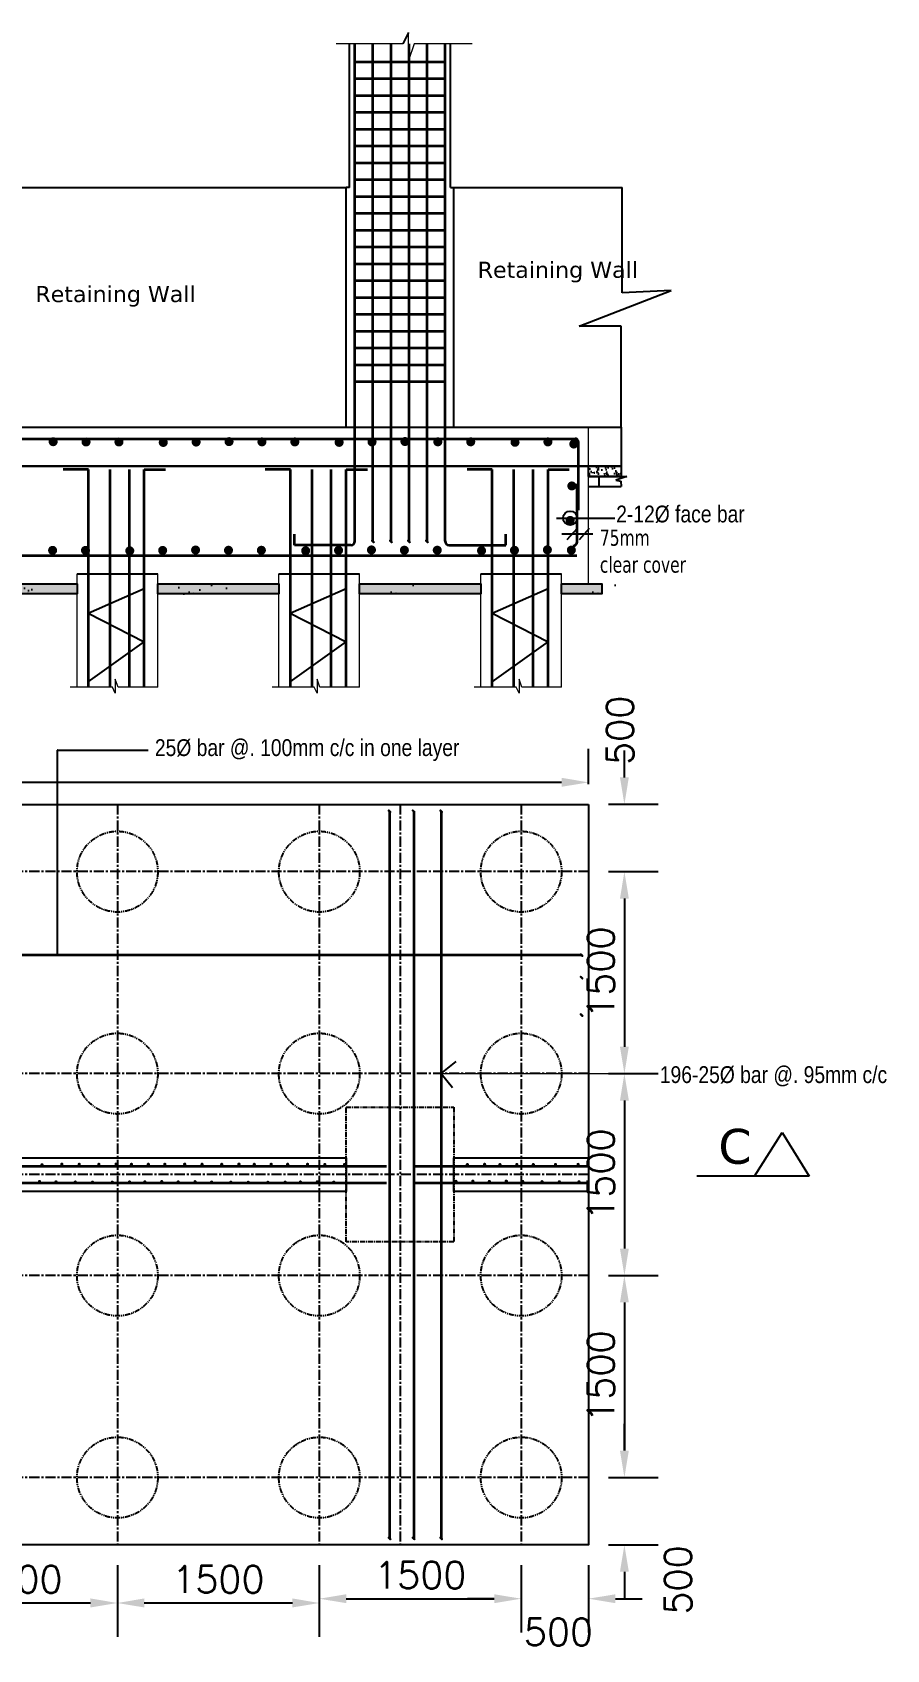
# Model space of a CAD drawing. Header units: millimetres. Extents: x 6239764 to 13047540, y 367704 to 979893.
# Drawn here: x 6521691 to 6528039, y 394779 to 406790 of the extents above; entities that cross this region are included whole.
import ezdxf
from ezdxf import colors
from ezdxf.entities.mleader import LeaderData, LeaderLine
from ezdxf.math import Vec2, Vec3

# ---------------------------------------------------------------- set-up
doc = ezdxf.new("R2010")
doc.units = ezdxf.units.MM
doc.header["$LTSCALE"] = 300
for name, pattern in [('CENTERX2', [4, 2.5, -0.5, 0.5, -0.5]), ('DASHED2', [0.375, 0.25, -0.125]), ('G', [2, 1.25, -0.25, 0.25, -0.25]), ('K', [2.5, 1.25, -0.25, 0.25, -0.25, 0.25, -0.25])]:
    doc.linetypes.add(name, pattern=pattern)
for name, color, linetype in [('05', 1, 'G'), ('07', 6, 'K'), ('BOU', 12, 'Continuous'), ('DIM', 4, 'Continuous')]:
    doc.layers.add(name, color=color, linetype=linetype)
for name, color, linetype, lineweight in [('covering', 7, 'Continuous', 15), ('LINE-3', 7, 'Continuous', 15), ('ROD', 10, 'Continuous', 35)]:
    doc.layers.add(name, color=color, linetype=linetype, lineweight=lineweight)
doc.styles.add('1-100', font='romans.shx', dxfattribs={"height": 200})
doc.styles.add('NARROW', font='ARIALN.TTF')
doc.styles.get("Standard").update_dxf_attribs({"font": 'txt8.shx', "width": 0.7, "bigfont": 'hztxt_ii.shx'})
doc.styles.add('ver', font='verdana.ttf')
doc.linetypes.add('ZIGZAG', pattern='A,0.0001,-0.2,[131,ltypeshp.shx,S=0.2,R=0,X=-0.2,Y=0],-0.4,[131,ltypeshp.shx,S=0.2,R=180,X=0.2,Y=0],-0.2', length=0.8001)
doc.dimstyles.new('1-100', dxfattribs={"dimtxt": 210, "dimasz": 200, "dimexe": 250, "dimexo": 150, "dimgap": 75, "dimtad": 1, "dimdec": 0, "dimzin": 3, "dimdsep": 46, "dimtxsty": '1-100', "dimcen": 0.09, "dimclrd": 161, "dimclre": 161, "dimclrt": 161, "dimadec": 0, "dimazin": 0, "dimtfac": 1, "dimtdec": 0, "dimtofl": 0, "dimtmove": 2, "dimatfit": 3, "dimfxl": 1, "dimtolj": 1, "dimtzin": 0, "dimarcsym": 0})

# ---------------------------------------------------------------- blocks, each defined once
blk = doc.blocks.new('*D788')
at = {"layer": '07', "color": 161, "linetype": 'Continuous', "lineweight": -2, "ltscale": 0.1, "transparency": 16777216}
for p, q in [((6520823, 395407), (6520823, 394875)), ((6522323, 395407), (6522323, 394875)), ((6522123, 395125), (6521023, 395125))]:
    blk.add_line(p, q, dxfattribs=at)
at = {"layer": '07', "color": 161, "linetype": 'Continuous', "ltscale": 0.1, "transparency": 16777216}
for points in [[(6521023, 395159), (6521023, 395092), (6520823, 395125)], [(6522123, 395159), (6522123, 395092), (6522323, 395125)]]:
    blk.add_solid(points, dxfattribs=at)
at = {"layer": 'Defpoints', "color": 0, "linetype": 'Continuous', "ltscale": 0.1, "transparency": 16777216}
for p in [(6520823, 395557), (6522323, 395557), (6520823, 395125)]:
    blk.add_point(p, dxfattribs=at)
at = {"layer": '07', "color": 161, "linetype": 'Continuous', "ltscale": 0.1, "transparency": 16777216, "insert": (6521573, 395300), "char_height": 200, "attachment_point": 5, "style": '1-100'}
blk.add_mtext('\\A1;1500', dxfattribs=at)
blk = doc.blocks.new('*D789')
at = {"layer": '07', "color": 161, "linetype": 'Continuous', "lineweight": -2, "ltscale": 0.1, "transparency": 16777216}
for p, q in [((6522323, 395407), (6522323, 394875)), ((6523823, 395407), (6523823, 394875)), ((6523623, 395125), (6522523, 395125))]:
    blk.add_line(p, q, dxfattribs=at)
at = {"layer": '07', "color": 161, "linetype": 'Continuous', "ltscale": 0.1, "transparency": 16777216}
for points in [[(6522523, 395159), (6522523, 395092), (6522323, 395125)], [(6523623, 395159), (6523623, 395092), (6523823, 395125)]]:
    blk.add_solid(points, dxfattribs=at)
at = {"layer": 'Defpoints', "color": 0, "linetype": 'Continuous', "ltscale": 0.1, "transparency": 16777216}
for p in [(6522323, 395557), (6523823, 395557), (6522323, 395125)]:
    blk.add_point(p, dxfattribs=at)
at = {"layer": '07', "color": 161, "linetype": 'Continuous', "ltscale": 0.1, "transparency": 16777216, "insert": (6523073, 395300), "char_height": 200, "attachment_point": 5, "style": '1-100'}
blk.add_mtext('\\A1;1500', dxfattribs=at)
blk = doc.blocks.new('*D790')
at = {"layer": '07', "color": 161, "linetype": 'Continuous', "lineweight": -2, "ltscale": 0.1, "transparency": 16777216}
for p, q in [((6525323, 395407), (6525323, 394907)), ((6525823, 395407), (6525823, 394907)), ((6525123, 395157), (6524923, 395157)), ((6526023, 395157), (6526223, 395157))]:
    blk.add_line(p, q, dxfattribs=at)
at = {"layer": '07', "color": 161, "linetype": 'Continuous', "ltscale": 0.1, "transparency": 16777216}
for points in [[(6525123, 395190), (6525123, 395124), (6525323, 395157)], [(6526023, 395190), (6526023, 395124), (6525823, 395157)]]:
    blk.add_solid(points, dxfattribs=at)
at = {"layer": 'Defpoints', "color": 0, "linetype": 'Continuous', "ltscale": 0.1, "transparency": 16777216}
for p in [(6525323, 395557), (6525823, 395557), (6525323, 395157)]:
    blk.add_point(p, dxfattribs=at)
at = {"layer": '07', "color": 161, "linetype": 'Continuous', "ltscale": 0.1, "transparency": 16777216, "insert": (6525600, 394910), "char_height": 200, "attachment_point": 5, "style": '1-100'}
blk.add_mtext('\\A1;500', dxfattribs=at)
blk = doc.blocks.new('*D792')
at = {"layer": '07', "color": 161, "linetype": 'Continuous', "lineweight": -2, "ltscale": 0.1, "transparency": 16777216}
for p, q in [((6526090, 396257), (6526090, 396457)), ((6525973, 396057), (6526340, 396057)), ((6525973, 395557), (6526340, 395557)), ((6526090, 395357), (6526090, 395157))]:
    blk.add_line(p, q, dxfattribs=at)
at = {"layer": '07', "color": 161, "linetype": 'Continuous', "ltscale": 0.1, "transparency": 16777216}
for points in [[(6526057, 396257), (6526123, 396257), (6526090, 396057)], [(6526057, 395357), (6526123, 395357), (6526090, 395557)]]:
    blk.add_solid(points, dxfattribs=at)
at = {"layer": 'Defpoints', "color": 0, "linetype": 'Continuous', "ltscale": 0.1, "transparency": 16777216}
for p in [(6525823, 396057), (6525823, 395557), (6526090, 395557)]:
    blk.add_point(p, dxfattribs=at)
at = {"layer": '07', "color": 161, "linetype": 'Continuous', "ltscale": 0.1, "transparency": 16777216, "insert": (6526488, 395296), "char_height": 200, "attachment_point": 5, "rotation": 90, "style": '1-100'}
blk.add_mtext('\\A1;500', dxfattribs=at)
blk = doc.blocks.new('*D793')
at = {"layer": '07', "color": 161, "linetype": 'Continuous', "lineweight": -2, "ltscale": 0.1, "transparency": 16777216}
for p, q in [((6525973, 397557), (6526340, 397557)), ((6526090, 397357), (6526090, 396257)), ((6525973, 396057), (6526340, 396057))]:
    blk.add_line(p, q, dxfattribs=at)
at = {"layer": '07', "color": 161, "linetype": 'Continuous', "ltscale": 0.1, "transparency": 16777216}
for points in [[(6526057, 397357), (6526123, 397357), (6526090, 397557)], [(6526057, 396257), (6526123, 396257), (6526090, 396057)]]:
    blk.add_solid(points, dxfattribs=at)
at = {"layer": 'Defpoints', "color": 0, "linetype": 'Continuous', "ltscale": 0.1, "transparency": 16777216}
for p in [(6525823, 397557), (6525823, 396057), (6526090, 396057)]:
    blk.add_point(p, dxfattribs=at)
at = {"layer": '07', "color": 161, "linetype": 'Continuous', "ltscale": 0.1, "transparency": 16777216, "insert": (6525915, 396807), "char_height": 200, "attachment_point": 5, "rotation": 90, "style": '1-100'}
blk.add_mtext('\\A1;1500', dxfattribs=at)
blk = doc.blocks.new('*D794')
at = {"layer": '07', "color": 161, "linetype": 'Continuous', "lineweight": -2, "ltscale": 0.1, "transparency": 16777216}
for p, q in [((6525973, 399057), (6526340, 399057)), ((6526090, 398857), (6526090, 397757)), ((6525973, 397557), (6526340, 397557))]:
    blk.add_line(p, q, dxfattribs=at)
at = {"layer": '07', "color": 161, "linetype": 'Continuous', "ltscale": 0.1, "transparency": 16777216}
for points in [[(6526057, 398857), (6526123, 398857), (6526090, 399057)], [(6526057, 397757), (6526123, 397757), (6526090, 397557)]]:
    blk.add_solid(points, dxfattribs=at)
at = {"layer": 'Defpoints', "color": 0, "linetype": 'Continuous', "ltscale": 0.1, "transparency": 16777216}
for p in [(6525823, 399057), (6525823, 397557), (6526090, 397557)]:
    blk.add_point(p, dxfattribs=at)
at = {"layer": '07', "color": 161, "linetype": 'Continuous', "ltscale": 0.1, "transparency": 16777216, "insert": (6525915, 398307), "char_height": 200, "attachment_point": 5, "rotation": 90, "style": '1-100'}
blk.add_mtext('\\A1;1500', dxfattribs=at)
blk = doc.blocks.new('*D795')
at = {"layer": '07', "color": 161, "linetype": 'Continuous', "lineweight": -2, "ltscale": 0.1, "transparency": 16777216}
for p, q in [((6525973, 400557), (6526340, 400557)), ((6526090, 400357), (6526090, 399257)), ((6525973, 399057), (6526340, 399057))]:
    blk.add_line(p, q, dxfattribs=at)
at = {"layer": '07', "color": 161, "linetype": 'Continuous', "ltscale": 0.1, "transparency": 16777216}
for points in [[(6526057, 400357), (6526123, 400357), (6526090, 400557)], [(6526057, 399257), (6526123, 399257), (6526090, 399057)]]:
    blk.add_solid(points, dxfattribs=at)
at = {"layer": 'Defpoints', "color": 0, "linetype": 'Continuous', "ltscale": 0.1, "transparency": 16777216}
for p in [(6525823, 400557), (6525823, 399057), (6526090, 399057)]:
    blk.add_point(p, dxfattribs=at)
at = {"layer": '07', "color": 161, "linetype": 'Continuous', "ltscale": 0.1, "transparency": 16777216, "insert": (6525915, 399807), "char_height": 200, "attachment_point": 5, "rotation": 90, "style": '1-100'}
blk.add_mtext('\\A1;1500', dxfattribs=at)
blk = doc.blocks.new('*D796')
at = {"layer": '07', "color": 161, "linetype": 'Continuous', "lineweight": -2, "ltscale": 0.1, "transparency": 16777216}
for p, q in [((6526090, 401257), (6526090, 401457)), ((6525973, 401057), (6526340, 401057)), ((6525973, 400557), (6526340, 400557)), ((6526090, 400357), (6526090, 400157))]:
    blk.add_line(p, q, dxfattribs=at)
at = {"layer": '07', "color": 161, "linetype": 'Continuous', "ltscale": 0.1, "transparency": 16777216}
for points in [[(6526057, 401257), (6526123, 401257), (6526090, 401057)], [(6526057, 400357), (6526123, 400357), (6526090, 400557)]]:
    blk.add_solid(points, dxfattribs=at)
at = {"layer": 'Defpoints', "color": 0, "linetype": 'Continuous', "ltscale": 0.1, "transparency": 16777216}
for p in [(6525823, 401057), (6525823, 400557), (6526090, 400557)]:
    blk.add_point(p, dxfattribs=at)
at = {"layer": '07', "color": 161, "linetype": 'Continuous', "ltscale": 0.1, "transparency": 16777216, "insert": (6526057, 401607), "char_height": 200, "attachment_point": 5, "rotation": 90, "style": '1-100'}
blk.add_mtext('\\A1;500', dxfattribs=at)
blk = doc.blocks.new('*D776')
at = {"layer": '07', "color": 161, "linetype": 'Continuous', "lineweight": -2, "ltscale": 0.1, "transparency": 16777216}
for p, q in [((6523823, 395407), (6523823, 394907)), ((6525323, 395407), (6525323, 394907)), ((6524023, 395157), (6525123, 395157))]:
    blk.add_line(p, q, dxfattribs=at)
at = {"layer": '07', "color": 161, "linetype": 'Continuous', "ltscale": 0.1, "transparency": 16777216}
for points in [[(6524023, 395190), (6524023, 395124), (6523823, 395157)], [(6525123, 395190), (6525123, 395124), (6525323, 395157)]]:
    blk.add_solid(points, dxfattribs=at)
at = {"layer": 'Defpoints', "color": 0, "linetype": 'Continuous', "ltscale": 0.1, "transparency": 16777216}
for p in [(6523823, 395557), (6525323, 395557), (6525323, 395157)]:
    blk.add_point(p, dxfattribs=at)
at = {"layer": '07', "color": 161, "linetype": 'Continuous', "ltscale": 0.1, "transparency": 16777216, "insert": (6524573, 395332), "char_height": 200, "attachment_point": 5, "style": '1-100'}
blk.add_mtext('\\A1;1500', dxfattribs=at)
blk = doc.blocks.new('*D806')
at = {"layer": '07', "color": 161, "linetype": 'Continuous', "lineweight": -2, "ltscale": 0.1, "transparency": 16777216}
for p, q in [((6506823, 401207), (6506823, 401470)), ((6525823, 401207), (6525823, 401470)), ((6525623, 401220), (6507023, 401220))]:
    blk.add_line(p, q, dxfattribs=at)
at = {"layer": '07', "color": 161, "linetype": 'Continuous', "ltscale": 0.1, "transparency": 16777216}
for points in [[(6507023, 401254), (6507023, 401187), (6506823, 401220)], [(6525623, 401254), (6525623, 401187), (6525823, 401220)]]:
    blk.add_solid(points, dxfattribs=at)
at = {"layer": 'Defpoints', "color": 0, "linetype": 'Continuous', "ltscale": 0.1, "transparency": 16777216}
for p in [(6506823, 401220), (6506823, 401057), (6525823, 401057)]:
    blk.add_point(p, dxfattribs=at)
at = {"layer": '07', "color": 161, "linetype": 'Continuous', "ltscale": 0.1, "transparency": 16777216, "insert": (6516323, 401395), "char_height": 200, "attachment_point": 5, "style": '1-100'}
blk.add_mtext('\\A1;19000', dxfattribs=at)

msp = doc.modelspace()

# ---------------------------------------------------------------- hatches: boundary and pattern name
at = {"ltscale": 0.1}
h = msp.add_hatch(dxfattribs=at)
h.set_pattern_fill('AR-CONC', color=8, scale=0.5)
h.set_pattern_definition([(50, (-4595.54, -83053.69), (91.0923345, -7.9695428), [9.525, -104.775]), (355, (-4595.54, -83053.69), (-17.6217107, 95.5284226), [7.62, -83.8202921]), (100.4514447, (-4587.95, -83054.36), (73.4706235, 87.558876), [8.0950044, -89.0451223]), (46.1842, (-4595.54, -83028.29), (135.5395204, -21.021164), [14.2875, -157.1625]), (96.6355576, (-4584.24, -83030.05), (118.702067, 123.7130623), [12.1425116, -133.567804]), (351.1841512, (-4595.54, -83028.3), (118.702067, 123.7130623), [11.4299835, -125.729866]), (21, (-4582.84, -83034.64), (75.8071956, -51.1325991), [9.525, -104.775]), (326, (-4582.84, -83034.64), (30.9010142, 92.093983), [7.62, -83.82]), (71.451445, (-4576.52, -83038.9), (106.7082096, 40.9613844), [8.0950044, -89.0449688]), (37.5, (-4595.537, -83053.693), (1.54430163, 42.27751944), [0, -82.804, 0, -85.09, 0, -84.1375]), (7.5, (-4595.537, -83053.693), (33.40983126, 50.0902874), [0, -48.514, 0, -80.899, 0, -32.0675]), (327.5, (-4623.858, -83053.693), (67.79529758, -2.864372), [0, -31.75, 0, -99.06, 0, -131.445]), (317.5, (-4636.56, -83053.693), (74.0645907, 12.7132455), [0, -41.275, 0, -65.786, 0, -93.345])])
h.paths.add_polyline_path([(6525823, 403567.9), (6526065, 403567.9), (6526065, 403492.9), (6525823, 403492.9)])
at = {"lineweight": 25}
h = msp.add_hatch(dxfattribs=at)
h.set_pattern_fill('AR-CONC', color=9, scale=20)
h.set_pattern_definition([(50, (6361054.71, 709407.26), (143.452037, -12.550427), [15, -165]), (355, (6361054.7, 709407.26), (-27.750267, 150.438427), [12, -132]), (100.451444, (6361066.66, 709406.22), (115.70177, 137.888), [12.74804, -140.22842]), (46.1842, (6361054.7, 709447.26), (213.44827, -33.10386), [22.5, -247.5]), (96.635635, (6361072.5, 709444.5), (186.93239, 194.82372), [19.12207, -210.34275]), (351.184164, (6361054.7, 709447.26), (186.93239, 194.82372), [18, -198]), (21, (6361074.71, 709437.26), (119.38141, -80.52378), [15, -165]), (326, (6361074.7, 709437.26), (48.663066, 145.03001), [12, -132]), (71.451445, (6361084.65, 709430.55), (168.044475, 64.50623), [12.74804, -140.22842]), (37.5, (6361054.706, 709407.263), (2.431971, 66.578771), [0, -130.4, 0, -134, 0, -132.5]), (7.5, (6361054.706, 709407.26), (52.613907, 78.882342), [0, -76.4, 0, -127.4, 0, -50.5]), (327.5, (6361010.106, 709407.263), (106.764487, -4.510974), [0, -50, 0, -156, 0, -207]), (317.5, (6360990.11, 709407.26), (116.637234, 20.020996), [0, -65, 0, -103.6, 0, -147])])
h.paths.add_polyline_path([(6521123, 402694.5), (6522023, 402694.5), (6522023, 402619.5), (6521123, 402619.5)])
h.paths.add_polyline_path([(6518123, 402694.5), (6519023, 402694.5), (6519023, 402619.5), (6518123, 402619.5)])
h.paths.add_polyline_path([(6517523, 402694.5), (6517248, 402694.5), (6517248, 402619.5), (6517523, 402619.5)])
h = msp.add_hatch(dxfattribs=at)
h.set_pattern_fill('AR-CONC', color=9, scale=50)
h.set_pattern_definition([(50, (6362554.7, 709315.18), (358.6301, -31.37607), [37.5, -412.5]), (355, (6362554.7, 709315.18), (-69.37567, 376.09607), [30, -330]), (100.45144, (6362584.6, 709312.56), (289.25442, 344.72), [31.8701, -350.57106]), (46.1842, (6362554.7, 709415.2), (533.62067, -82.75964), [56.25, -618.75]), (96.63564, (6362599.2, 709408.3), (467.331, 487.0593), [47.8052, -525.8569]), (351.18416, (6362554.7, 709415.2), (467.331, 487.0593), [45, -495]), (21, (6362604.7, 709390.18), (298.45353, -201.30945), [37.5, -412.5]), (326, (6362604.7, 709390.18), (121.65767, 362.57502), [30, -330]), (71.45144, (6362629.58, 709373.4), (420.1112, 161.26558), [31.8701, -350.57106]), (37.5, (6362554.7, 709315.18), (6.07993, 166.446927), [0, -326, 0, -335, 0, -331.25]), (7.5, (6362554.7, 709315.18), (131.53477, 197.20586), [0, -191, 0, -318.5, 0, -126.25]), (327.5, (6362443.2, 709315.18), (266.91122, -11.277436), [0, -125, 0, -390, 0, -517.5]), (317.5, (6362393.2, 709315.18), (291.59308, 50.05249), [0, -162.5, 0, -259, 0, -367.5])])
h.paths.add_polyline_path([(6519288.7, 402694.5), (6520188.7, 402694.5), (6520188.7, 402619.5), (6519288.7, 402619.5)])
h.paths.add_polyline_path([(6522823, 402694.5), (6523095.7, 402694.5), (6523095.7, 402619.5), (6522823, 402619.5)])
h.paths.add_polyline_path([(6518688.7, 402694.5), (6518413.7, 402694.5), (6518413.7, 402619.5), (6518688.7, 402619.5)])
h = msp.add_hatch(dxfattribs=at)
h.set_pattern_fill('AR-CONC', color=9, scale=20)
h.set_pattern_definition([(50, (6362554.71, 709407.26), (143.452037, -12.550427), [15, -165]), (355, (6362554.7, 709407.26), (-27.750267, 150.438427), [12, -132]), (100.451444, (6362566.66, 709406.22), (115.70177, 137.888), [12.74804, -140.22842]), (46.1842, (6362554.7, 709447.26), (213.44827, -33.10386), [22.5, -247.5]), (96.635635, (6362572.5, 709444.5), (186.93239, 194.82372), [19.12207, -210.34275]), (351.184164, (6362554.7, 709447.26), (186.93239, 194.82372), [18, -198]), (21, (6362574.71, 709437.26), (119.38141, -80.52378), [15, -165]), (326, (6362574.7, 709437.26), (48.663066, 145.03001), [12, -132]), (71.451445, (6362584.65, 709430.55), (168.044475, 64.50623), [12.74804, -140.22842]), (37.5, (6362554.706, 709407.263), (2.431971, 66.578771), [0, -130.4, 0, -134, 0, -132.5]), (7.5, (6362554.706, 709407.26), (52.613907, 78.882342), [0, -76.4, 0, -127.4, 0, -50.5]), (327.5, (6362510.106, 709407.263), (106.764487, -4.510974), [0, -50, 0, -156, 0, -207]), (317.5, (6362490.11, 709407.26), (116.637234, 20.020996), [0, -65, 0, -103.6, 0, -147])])
h.paths.add_polyline_path([(6522623, 402694.5), (6523523, 402694.5), (6523523, 402619.5), (6522623, 402619.5)])
h.paths.add_polyline_path([(6519623, 402694.5), (6520523, 402694.5), (6520523, 402619.5), (6519623, 402619.5)])
h.paths.add_polyline_path([(6519023, 402694.5), (6518748, 402694.5), (6518748, 402619.5), (6519023, 402619.5)])
h = msp.add_hatch(dxfattribs=at)
h.set_pattern_fill('AR-CONC', color=9, scale=50)
h.set_pattern_definition([(50, (6364054.7, 709315.18), (358.6301, -31.37607), [37.5, -412.5]), (355, (6364054.7, 709315.18), (-69.37567, 376.09607), [30, -330]), (100.45144, (6364084.6, 709312.56), (289.25442, 344.72), [31.8701, -350.57106]), (46.1842, (6364054.7, 709415.2), (533.62067, -82.75964), [56.25, -618.75]), (96.63564, (6364099.2, 709408.3), (467.331, 487.0593), [47.8052, -525.8569]), (351.18416, (6364054.7, 709415.2), (467.331, 487.0593), [45, -495]), (21, (6364104.7, 709390.18), (298.45353, -201.30945), [37.5, -412.5]), (326, (6364104.7, 709390.18), (121.65767, 362.57502), [30, -330]), (71.45144, (6364129.58, 709373.4), (420.1112, 161.26558), [31.8701, -350.57106]), (37.5, (6364054.7, 709315.18), (6.07993, 166.446927), [0, -326, 0, -335, 0, -331.25]), (7.5, (6364054.7, 709315.18), (131.53477, 197.20586), [0, -191, 0, -318.5, 0, -126.25]), (327.5, (6363943.2, 709315.18), (266.91122, -11.277436), [0, -125, 0, -390, 0, -517.5]), (317.5, (6363893.2, 709315.18), (291.59308, 50.05249), [0, -162.5, 0, -259, 0, -367.5])])
h.paths.add_polyline_path([(6520788.7, 402694.5), (6521688.7, 402694.5), (6521688.7, 402619.5), (6520788.7, 402619.5)])
h.paths.add_polyline_path([(6524323, 402694.5), (6524595.7, 402694.5), (6524595.7, 402619.5), (6524323, 402619.5)])
h.paths.add_polyline_path([(6520188.7, 402694.5), (6519913.7, 402694.5), (6519913.7, 402619.5), (6520188.7, 402619.5)])
h = msp.add_hatch(dxfattribs=at)
h.set_pattern_fill('AR-CONC', color=9, scale=20)
h.set_pattern_definition([(50, (6364054.71, 709407.26), (143.452037, -12.550427), [15, -165]), (355, (6364054.7, 709407.26), (-27.750267, 150.438427), [12, -132]), (100.451444, (6364066.66, 709406.22), (115.70177, 137.888), [12.74804, -140.22842]), (46.1842, (6364054.7, 709447.26), (213.44827, -33.10386), [22.5, -247.5]), (96.635635, (6364072.5, 709444.5), (186.93239, 194.82372), [19.12207, -210.34275]), (351.184164, (6364054.7, 709447.26), (186.93239, 194.82372), [18, -198]), (21, (6364074.71, 709437.26), (119.38141, -80.52378), [15, -165]), (326, (6364074.7, 709437.26), (48.663066, 145.03001), [12, -132]), (71.451445, (6364084.65, 709430.55), (168.044475, 64.50623), [12.74804, -140.22842]), (37.5, (6364054.706, 709407.263), (2.431971, 66.578771), [0, -130.4, 0, -134, 0, -132.5]), (7.5, (6364054.706, 709407.26), (52.613907, 78.882342), [0, -76.4, 0, -127.4, 0, -50.5]), (327.5, (6364010.106, 709407.263), (106.764487, -4.510974), [0, -50, 0, -156, 0, -207]), (317.5, (6363990.11, 709407.26), (116.637234, 20.020996), [0, -65, 0, -103.6, 0, -147])])
h.paths.add_polyline_path([(6524123, 402694.5), (6525023, 402694.5), (6525023, 402619.5), (6524123, 402619.5)])
h.paths.add_polyline_path([(6521123, 402694.5), (6522023, 402694.5), (6522023, 402619.5), (6521123, 402619.5)])
h.paths.add_polyline_path([(6520523, 402694.5), (6520248, 402694.5), (6520248, 402619.5), (6520523, 402619.5)])
h = msp.add_hatch(dxfattribs=at)
h.set_pattern_fill('AR-CONC', color=9, scale=50)
h.set_pattern_definition([(50, (6365554.7, 709315.18), (358.6301, -31.37607), [37.5, -412.5]), (355, (6365554.7, 709315.18), (-69.37567, 376.09607), [30, -330]), (100.45144, (6365584.6, 709312.56), (289.25442, 344.72), [31.8701, -350.57106]), (46.1842, (6365554.7, 709415.2), (533.62067, -82.75964), [56.25, -618.75]), (96.63564, (6365599.2, 709408.3), (467.331, 487.0593), [47.8052, -525.8569]), (351.18416, (6365554.7, 709415.2), (467.331, 487.0593), [45, -495]), (21, (6365604.7, 709390.18), (298.45353, -201.30945), [37.5, -412.5]), (326, (6365604.7, 709390.18), (121.65767, 362.57502), [30, -330]), (71.45144, (6365629.58, 709373.4), (420.1112, 161.26558), [31.8701, -350.57106]), (37.5, (6365554.7, 709315.18), (6.07993, 166.446927), [0, -326, 0, -335, 0, -331.25]), (7.5, (6365554.7, 709315.18), (131.53477, 197.20586), [0, -191, 0, -318.5, 0, -126.25]), (327.5, (6365443.2, 709315.18), (266.91122, -11.277436), [0, -125, 0, -390, 0, -517.5]), (317.5, (6365393.2, 709315.18), (291.59308, 50.05249), [0, -162.5, 0, -259, 0, -367.5])])
h.paths.add_polyline_path([(6522288.7, 402694.5), (6523188.7, 402694.5), (6523188.7, 402619.5), (6522288.7, 402619.5)])
h.paths.add_polyline_path([(6525823, 402694.5), (6526095.7, 402694.5), (6526095.7, 402619.5), (6525823, 402619.5)])
h.paths.add_polyline_path([(6521688.7, 402694.5), (6521413.7, 402694.5), (6521413.7, 402619.5), (6521688.7, 402619.5)])
h = msp.add_hatch(dxfattribs=at)
h.set_pattern_fill('AR-CONC', color=9, scale=20)
h.set_pattern_definition([(50, (6365554.71, 709407.26), (143.452037, -12.550427), [15, -165]), (355, (6365554.7, 709407.26), (-27.750267, 150.438427), [12, -132]), (100.451444, (6365566.66, 709406.22), (115.70177, 137.888), [12.74804, -140.22842]), (46.1842, (6365554.7, 709447.26), (213.44827, -33.10386), [22.5, -247.5]), (96.635635, (6365572.5, 709444.5), (186.93239, 194.82372), [19.12207, -210.34275]), (351.184164, (6365554.7, 709447.26), (186.93239, 194.82372), [18, -198]), (21, (6365574.71, 709437.26), (119.38141, -80.52378), [15, -165]), (326, (6365574.7, 709437.26), (48.663066, 145.03001), [12, -132]), (71.451445, (6365584.65, 709430.55), (168.044475, 64.50623), [12.74804, -140.22842]), (37.5, (6365554.706, 709407.263), (2.431971, 66.578771), [0, -130.4, 0, -134, 0, -132.5]), (7.5, (6365554.706, 709407.26), (52.613907, 78.882342), [0, -76.4, 0, -127.4, 0, -50.5]), (327.5, (6365510.106, 709407.263), (106.764487, -4.510974), [0, -50, 0, -156, 0, -207]), (317.5, (6365490.11, 709407.26), (116.637234, 20.020996), [0, -65, 0, -103.6, 0, -147])])
h.paths.add_polyline_path([(6525623, 402694.5), (6525922.6, 402694.5), (6525922.6, 402619.5), (6525623, 402619.5)])
h.paths.add_polyline_path([(6522623, 402694.5), (6523523, 402694.5), (6523523, 402619.5), (6522623, 402619.5)])
h.paths.add_polyline_path([(6522023, 402694.5), (6521748, 402694.5), (6521748, 402619.5), (6522023, 402619.5)])
at = {"layer": 'ROD'}
h = msp.add_hatch(dxfattribs=at)
h.set_pattern_fill('ANSI31', color=256)
h.set_pattern_definition([(45, (6357367.84384, 709412.24122), (-0.08838834765, 0.08838834765), [])])
h.paths.add_polyline_path([(6524228.1, 403010.8, 1), (6524215.4, 403010.8, 1)])
h = msp.add_hatch(dxfattribs=at)
h.set_pattern_fill('ANSI31', color=256)
h.set_pattern_definition([(45, (6357501.84384, 709412.24122), (-0.08838834765, 0.08838834765), [])])
h.paths.add_polyline_path([(6524362.1, 403010.8, 1), (6524349.4, 403010.8, 1)])
h = msp.add_hatch(dxfattribs=at)
h.set_pattern_fill('ANSI31', color=256)
h.set_pattern_definition([(45, (6357635.84384, 709412.24122), (-0.08838834765, 0.08838834765), [])])
h.paths.add_polyline_path([(6524496.1, 403010.8, 1), (6524483.4, 403010.8, 1)])
h = msp.add_hatch(dxfattribs=at)
h.set_pattern_fill('ANSI31', color=256)
h.set_pattern_definition([(45, (6357769.84384, 709412.24122), (-0.08838834765, 0.08838834765), [])])
h.paths.add_polyline_path([(6524630.1, 403010.8, 1), (6524617.4, 403010.8, 1)])
h = msp.add_hatch(dxfattribs=at)
h.set_pattern_fill('ANSI31', color=256)
h.set_pattern_definition([(45, (6357491.68305, 707407.50209), (-0.08838834765, 0.08838834765), [])])
h.paths.add_polyline_path([(6524352, 401006.1, 1), (6524339.3, 401006.1, 1)])
h = msp.add_hatch(dxfattribs=at)
h.set_pattern_fill('ANSI31', color=256)
h.set_pattern_definition([(45, (6357670.75202, 707407.50209), (-0.08838834765, 0.08838834765), [])])
h.paths.add_polyline_path([(6524531, 401006.1, 1), (6524518.3, 401006.1, 1)])
h = msp.add_hatch(dxfattribs=at)
h.set_pattern_fill('ANSI31', color=256)
h.set_pattern_definition([(45, (6357875.39121, 707407.50209), (-0.08838834765, 0.08838834765), [])])
h.paths.add_polyline_path([(6524735.7, 401006.1, 1), (6524723, 401006.1, 1)])
h = msp.add_hatch(dxfattribs=at)
h.set_pattern_fill('ANSI31', color=256)
h.set_pattern_definition([(45, (6358918.84384, 706339.08166), (-0.08838834765, 0.08838834765), [])])
h.paths.add_polyline_path([(6525779.1, 399937.7, 1), (6525766.4, 399937.7, 1)])
h = msp.add_hatch(dxfattribs=at)
h.set_pattern_fill('ANSI31', color=256)
h.set_pattern_definition([(45, (6358918.84384, 706172.10396), (-0.08838834765, 0.08838834765), [])])
h.paths.add_polyline_path([(6525779.1, 399770.7, 1), (6525766.4, 399770.7, 1)])
h = msp.add_hatch(dxfattribs=at)
h.set_pattern_fill('ANSI31', color=256)
h.set_pattern_definition([(45, (6358918.84384, 705893.98113), (-0.08838834765, 0.08838834765), [])])
h.paths.add_polyline_path([(6525779.1, 399492.6, 1), (6525766.4, 399492.6, 1)])
h = msp.add_hatch(dxfattribs=at)
h.set_pattern_fill('ANSI31', color=256)
h.set_pattern_definition([(45, (6357491.68305, 702007.50209), (-0.08838834765, 0.08838834765), [])])
h.paths.add_polyline_path([(6524352, 395606.1, 1), (6524339.3, 395606.1, 1)])
h = msp.add_hatch(dxfattribs=at)
h.set_pattern_fill('ANSI31', color=256)
h.set_pattern_definition([(45, (6357670.75202, 702007.50209), (-0.08838834765, 0.08838834765), [])])
h.paths.add_polyline_path([(6524531, 395606.1, 1), (6524518.3, 395606.1, 1)])
h = msp.add_hatch(dxfattribs=at)
h.set_pattern_fill('ANSI31', color=256)
h.set_pattern_definition([(45, (6357875.39121, 702007.50209), (-0.08838834765, 0.08838834765), [])])
h.paths.add_polyline_path([(6524735.7, 395606.1, 1), (6524723, 395606.1, 1)])

# ---------------------------------------------------------------- linework, layer by layer
at = {"lineweight": 25}
for p, q in [((6524486, 406790.4), (6524443.6, 406705)), ((6524048, 405639.2), (6524048, 406705)), ((6524798, 405639.2), (6524798, 406705.1)), ((6524023, 403858.9), (6524023, 405639.2)), ((6524048, 405639.2), (6524023, 405639.2)), ((6524798, 405639.2), (6524823, 405639.2)), ((6524823, 403858.9), (6524823, 405639.2)), ((6512223, 403858.9, 0), (6525823, 403858.9, 0)), ((6508023, 403567.9, 0), (6525823, 403567.9, 0)), ((6524729.6, 399056.8, 0), (6524841, 399147.5, 0)), ((6524729.6, 399056.8, 0), (6524813.1, 398954.2, 0))]:
    msp.add_line(p, q, dxfattribs=at)
at = {"color": 6, "ltscale": 0.1}
for p, q in [((6520610.5, 405639.2), (6524023, 405639.2)), ((6524823, 405639.2), (6526072.6, 405639.2)), ((6526072.6, 404854.9), (6526072.6, 405639.2)), ((6525754.8, 404608.9), (6526436.5, 404872.9)), ((6526436.5, 404872.9), (6526072.6, 404854.9)), ((6526065, 404608.9), (6525754.8, 404608.9)), ((6526065, 403858.9), (6526065, 404608.9)), ((6525823, 403567.9, 0), (6526065, 403567.9)), ((6525823, 403492.9, 0), (6526065, 403492.9)), ((6525900.2, 403492.9, 0), (6525900.2, 403417.9, 0)), ((6526107.3, 403492.9), (6526026.7, 403464.2)), ((6526065, 403567.9), (6526065, 403492.9)), ((6526065, 403492.9), (6526107.3, 403492.9)), ((6525823, 403417.9, 0), (6526065, 403417.9)), ((6526026.7, 403464.2), (6526064.7, 403456.6)), ((6526064.7, 403456.6), (6526065, 403417.9)), ((6521878.2, 401458.7, 0), (6522551.9, 401458.7, 0))]:
    msp.add_line(p, q, dxfattribs=at)
at = {"color": 7, "lineweight": 25}
msp.add_line((6525584.5, 403182.6, 0), (6526018.4, 403182.6, 0), dxfattribs=at)
for p, q in [((6525624.2, 403066.2, 0), (6525854.4, 403066.2, 0)), ((6525665.6, 403024.8, 0), (6525741.4, 403107.6, 0)), ((6525755.6, 403024.8, 0), (6525831.5, 403107.6, 0))]:
    msp.add_line(p, q)
at = {"color": 8, "linetype": 'CENTERX2', "ltscale": 0.1}
for p, q in [((6522323, 401056.8, 0), (6522323, 395556.8, 0)), ((6523823, 401056.8, 0), (6523823, 395556.8, 0)), ((6524423, 401056.8, 0), (6524423, 395556.8, 0)), ((6525323, 401056.8, 0), (6525323, 395556.8, 0)), ((6525823, 400556.8, 0), (6506823, 400556.8, 0)), ((6525823, 399056.8, 0), (6506823, 399056.8, 0)), ((6525823, 398306.8, 0), (6506823, 398306.8, 0)), ((6525823, 397556.8, 0), (6506823, 397556.8, 0)), ((6525823, 396056.8, 0), (6506823, 396056.8, 0))]:
    msp.add_line(p, q, dxfattribs=at)
at = {"color": 6, "ltscale": 0.1}
msp.add_lwpolyline([(6508023, 403858.9), (6526065, 403858.9), (6526065, 403568.6), (6508023, 403568.6)], close=True, dxfattribs=at)
at = {"color": 6, "ltscale": 0.1, "elevation": 0}
for points in [[(6525823, 403567.9), (6526065, 403567.9), (6526065, 403492.9), (6525823, 403492.9)], [(6520623, 398431.8), (6524023, 398431.8), (6524023, 398181.8), (6520623, 398181.8)], [(6524823, 398431.8), (6525823, 398431.8), (6525823, 398181.8), (6524823, 398181.8)]]:
    msp.add_lwpolyline(points, close=True, dxfattribs=at)
at = {"lineweight": 25, "elevation": 0}
for points in [[(6521123, 402694.5), (6522023, 402694.5), (6522023, 402619.5), (6521123, 402619.5)], [(6522623, 402694.5), (6523523, 402694.5), (6523523, 402619.5), (6522623, 402619.5)], [(6524123, 402694.5), (6525023, 402694.5), (6525023, 402619.5), (6524123, 402619.5)], [(6525623, 402694.5), (6525922.6, 402694.5), (6525922.6, 402619.5), (6525623, 402619.5)]]:
    msp.add_lwpolyline(points, close=True, dxfattribs=at)
at = {"color": 1, "ltscale": 0.1, "const_width": 12}
for points in [[(6521756.5, 398379.3, 1), (6521768.5, 398379.3, 1)], [(6521904.4, 398383.9, 1), (6521916.4, 398383.9, 1)], [(6522033.2, 398383, 1), (6522045.2, 398383, 1)], [(6522179.4, 398383, 1), (6522191.4, 398383, 1)], [(6522421.2, 398383, 1), (6522433.2, 398383, 1)], [(6522546.9, 398383, 1), (6522558.9, 398383, 1)], [(6522669.1, 398383, 1), (6522681.1, 398383, 1)], [(6522817.1, 398383.9, 1), (6522829.1, 398383.9, 1)], [(6522945.9, 398383, 1), (6522957.9, 398383, 1)], [(6523092.1, 398383, 1), (6523104.1, 398383, 1)], [(6523333.9, 398383, 1), (6523345.9, 398383, 1)], [(6523459.5, 398383, 1), (6523471.5, 398383, 1)], [(6523581.8, 398383, 1), (6523593.8, 398383, 1)], [(6523729.7, 398383, 1), (6523741.7, 398383, 1)], [(6523858.5, 398382.1, 1), (6523870.5, 398382.1, 1)], [(6524004.7, 398382.1, 1), (6524016.7, 398382.1, 1)], [(6524917.4, 398381.2, 1), (6524929.4, 398381.2, 1)], [(6525159.2, 398381.2, 1), (6525171.2, 398381.2, 1)], [(6525284.9, 398381.2, 1), (6525296.9, 398381.2, 1)], [(6525407.1, 398381.2, 1), (6525419.1, 398381.2, 1)], [(6525572.1, 398381.2, 1), (6525584.1, 398381.2, 1)]]:
    msp.add_lwpolyline(points, format="xyb", close=True, dxfattribs=at)
at = {"color": 1, "ltscale": 0.1, "const_width": 12, "elevation": 0}
for points in [[(6522307.4, 398384.6, 1), (6522319.4, 398384.6, 1)], [(6523220, 398384.6, 1), (6523232, 398384.6, 1)], [(6525045.3, 398382.8, 1), (6525057.3, 398382.8, 1)], [(6525740.1, 398382.4, 1), (6525752.1, 398382.4, 1)], [(6521738.3, 398255.2, 1), (6521750.3, 398255.2, 1)], [(6521860.6, 398252.5, 1), (6521872.6, 398252.5, 1)], [(6522003.9, 398251.2, 1), (6522015.9, 398251.2, 1)], [(6522132.7, 398250.3, 1), (6522144.7, 398250.3, 1)], [(6522278.9, 398250.3, 1), (6522290.9, 398250.3, 1)], [(6522406.9, 398251.9, 1), (6522418.9, 398251.9, 1)], [(6522520.7, 398253, 1), (6522532.7, 398253, 1)], [(6522646.4, 398254.7, 1), (6522658.4, 398254.7, 1)], [(6522768.6, 398252.1, 1), (6522780.6, 398252.1, 1)], [(6522894.3, 398253.8, 1), (6522906.3, 398253.8, 1)], [(6523016.6, 398251.1, 1), (6523028.6, 398251.1, 1)], [(6523159.9, 398249.9, 1), (6523171.9, 398249.9, 1)], [(6523288.7, 398249, 1), (6523300.7, 398249, 1)], [(6523434.9, 398249, 1), (6523446.9, 398249, 1)], [(6523562.9, 398250.5, 1), (6523574.9, 398250.5, 1)], [(6523676.7, 398251.6, 1), (6523688.7, 398251.6, 1)], [(6523802.4, 398253.4, 1), (6523814.4, 398253.4, 1)], [(6523924.6, 398250.7, 1), (6523936.6, 398250.7, 1)], [(6524832.7, 398256.3, 1), (6524844.7, 398256.3, 1)], [(6524958.4, 398258, 1), (6524970.4, 398258, 1)], [(6525080.6, 398255.4, 1), (6525092.6, 398255.4, 1)], [(6525206.3, 398257.9, 1), (6525218.3, 398257.9, 1)], [(6525328.5, 398255.2, 1), (6525340.5, 398255.2, 1)], [(6525471.9, 398253.9, 1), (6525483.9, 398253.9, 1)], [(6525600.7, 398253, 1), (6525612.7, 398253, 1)], [(6525746.9, 398253, 1), (6525758.9, 398253, 1)]]:
    msp.add_lwpolyline(points, format="xyb", close=True, dxfattribs=at)
at = {"color": 7, "lineweight": 25}
msp.add_circle((6525686.9, 403182.6, 0), 52.5, dxfattribs=at)
at = {"layer": '05', "ltscale": 0.1, "elevation": 0}
msp.add_lwpolyline([(6524823, 398806.8), (6524823, 397806.8), (6524023, 397806.8), (6524023, 398806.8)], close=True, dxfattribs=at)
at = {"layer": '07', "color": 22, "ltscale": 0.1}
for centre in [(6522323, 400556.8, 0), (6523823, 400556.8, 0), (6525323, 400556.8, 0), (6522323, 399056.8, 0), (6523823, 399056.8, 0), (6525323, 399056.8, 0), (6522323, 397556.8, 0), (6523823, 397556.8, 0), (6525323, 397556.8, 0), (6522323, 396056.8, 0), (6523823, 396056.8, 0), (6525323, 396056.8, 0)]:
    msp.add_circle(centre, 300, dxfattribs=at)
at = {"layer": 'BOU', "color": 141, "ltscale": 0.1, "elevation": 0}
msp.add_lwpolyline([(6525823, 401056.8), (6525823, 395556.8), (6506823, 395556.8), (6506823, 401056.8)], close=True, dxfattribs=at)
at = {"layer": 'covering', "lineweight": 0, "ltscale": 1500}
for p, q in [((6525822.6, 402694.5, 0), (6525822.6, 403858.9, 0)), ((6522023, 401926.2, 0), (6522023, 402769.5, 0)), ((6522623, 401926.2, 0), (6522623, 402769.5, 0)), ((6523523, 401926.2, 0), (6523523, 402769.5, 0)), ((6524123, 401926.2, 0), (6524123, 402769.5, 0)), ((6525023, 401926.2, 0), (6525023, 402769.5, 0)), ((6525623, 401926.2, 0), (6525623, 402769.5, 0))]:
    msp.add_line(p, q, dxfattribs=at)
at = {"layer": 'covering', "linetype": 'DASHED2', "lineweight": 0, "ltscale": 1500}
for points in [[(6524959.6, 406705.1), (6524527.8, 406705.1), (6524486, 406582.3), (6524486, 406790.4)], [(6524443.6, 406705), (6523948, 406705)]]:
    msp.add_lwpolyline(points, dxfattribs=at)
at = {"layer": 'covering', "linetype": 'DASHED2', "lineweight": 0, "ltscale": 1500, "elevation": 0}
for points in [[(6522623, 401926.2), (6522327.8, 401926.2), (6522306.9, 401987.6), (6522306.9, 401883.5), (6522285.7, 401926.3), (6521973, 401926.2)], [(6524123, 401926.2), (6523827.8, 401926.2), (6523806.9, 401987.6), (6523806.9, 401883.5), (6523785.7, 401926.3), (6523473, 401926.2)], [(6525623, 401926.2), (6525327.8, 401926.2), (6525306.9, 401987.6), (6525306.9, 401883.5), (6525285.7, 401926.3), (6524973, 401926.2)]]:
    msp.add_lwpolyline(points, dxfattribs=at)
at = {"layer": 'DIM', "linetype": 'ZIGZAG', "ltscale": 0.1}
for p, q in [((6522023, 402769.5, 0), (6522623, 402769.5, 0)), ((6523523, 402769.5, 0), (6524123, 402769.5, 0)), ((6525023, 402769.5, 0), (6525623, 402769.5, 0))]:
    msp.add_line(p, q, dxfattribs=at)
at = {"layer": 'DIM', "ltscale": 3}
for p, q in [((6527057.5, 398294.9, 0), (6527261.3, 398619.9, 0)), ((6527261.3, 398619.9, 0), (6527461.8, 398294.9, 0)), ((6527461.8, 398294.9, 0), (6526627.5, 398294.9, 0))]:
    msp.add_line(p, q, dxfattribs=at)
at = {"layer": 'LINE-3'}
for p, q in [((6524729.6, 399056.8, 0), (6526228.6, 399056.8, 0)), ((6526818.8, 398494.7, 0), (6526818.8, 398494.7, 0))]:
    msp.add_line(p, q, dxfattribs=at)
at = {"layer": 'ROD'}
for p, q in [((6524088, 403011.6), (6524088, 406705)), ((6524222, 403011.6), (6524222, 406705)), ((6524356, 403011.6), (6524356, 406705)), ((6524490, 403011.6), (6524490, 406705.1)), ((6524624, 403011.6), (6524624, 406705.1)), ((6524758, 403011.6), (6524758, 406705.1)), ((6524088, 406571.5), (6524758, 406571.5)), ((6524088, 406446.5), (6524758, 406446.5)), ((6524088, 406321.5), (6524758, 406321.5)), ((6524088, 406196.5), (6524758, 406196.5)), ((6524088, 406071.5), (6524758, 406071.5)), ((6524088, 405946.5), (6524758, 405946.5)), ((6524088, 405821.5), (6524758, 405821.5)), ((6524088, 405696.5), (6524758, 405696.5)), ((6524088, 405571.5), (6524758, 405571.5)), ((6524088, 405446.5), (6524758, 405446.5)), ((6524088, 405321.5), (6524758, 405321.5)), ((6524088, 405196.5), (6524758, 405196.5)), ((6524088, 405071.5), (6524758, 405071.5)), ((6524088, 404946.5), (6524758, 404946.5)), ((6524088, 404821.5), (6524758, 404821.5)), ((6524088, 404696.5), (6524758, 404696.5)), ((6524088, 404571.5), (6524758, 404571.5)), ((6524088, 404446.5), (6524758, 404446.5)), ((6524088, 404321.5), (6524758, 404321.5)), ((6524088, 404196.5), (6524758, 404196.5)), ((6506898, 403772.4, 0), (6525723.5, 403772.4, 0)), ((6525748.5, 403241.4, 0), (6525748.5, 403750.5, 0)), ((6522108.6, 403543.3, 0), (6521920.7, 403543.3, 0)), ((6522108.6, 401926.2, 0), (6522108.6, 403543.3, 0)), ((6522269.6, 401926.2, 0), (6522269.6, 403543.3, 0)), ((6522411.9, 401926.2, 0), (6522411.9, 403543.3, 0)), ((6522522.9, 401926.2, 0), (6522522.9, 403543.3, 0)), ((6522680.6, 403541.6, 0), (6522522.9, 403541.6, 0)), ((6523608.6, 403543.3, 0), (6523420.7, 403543.3, 0)), ((6523608.6, 401926.2, 0), (6523608.6, 403543.3, 0)), ((6523769.6, 401926.2, 0), (6523769.6, 403543.3, 0)), ((6523911.9, 401926.2, 0), (6523911.9, 403543.3, 0)), ((6524022.9, 401926.2, 0), (6524022.9, 403543.3, 0)), ((6524180.6, 403541.6, 0), (6524022.9, 403541.6, 0)), ((6525108.6, 403543.3, 0), (6524920.7, 403543.3, 0)), ((6525108.6, 401926.2, 0), (6525108.6, 403543.3, 0)), ((6525269.6, 401926.2, 0), (6525269.6, 403543.3, 0)), ((6525411.9, 401926.2, 0), (6525411.9, 403543.3, 0)), ((6525522.9, 401926.2, 0), (6525522.9, 403543.3, 0)), ((6525680.6, 403541.6, 0), (6525522.9, 403541.6, 0)), ((6525739.1, 403006.8, 0), (6525739.1, 403438.2, 0)), ((6523638, 402981.6), (6523638, 403062.9)), ((6525208, 402981.6), (6525208, 403062.4)), ((6506974.6, 402904.6, 0), (6525735.7, 402904.6, 0)), ((6524058, 402981.6), (6523638, 402981.6)), ((6524788, 402981.6), (6525208, 402981.6)), ((6524345.9, 401006.8, 0), (6524345.9, 395606.8, 0)), ((6524524.9, 401006.8, 0), (6524524.9, 395606.8, 0)), ((6524729.6, 401006.8, 0), (6524729.6, 395606.8, 0)), ((6506873, 399938.4, 0), (6525773, 399938.4, 0))]:
    msp.add_line(p, q, dxfattribs=at)
at = {"layer": 'ROD', "lineweight": 25}
for p, q in [((6522106.6, 402477.7, 0), (6522522.9, 402658.8, 0)), ((6523606.6, 402477.7, 0), (6524022.9, 402658.8, 0)), ((6525106.6, 402477.7, 0), (6525522.9, 402658.8, 0)), ((6522106.6, 402477.7, 0), (6522523, 402263.8, 0)), ((6523606.6, 402477.7, 0), (6524023, 402263.8, 0)), ((6525106.6, 402477.7, 0), (6525523, 402263.8, 0)), ((6522106.6, 401966.4, 0), (6522523, 402263.8, 0)), ((6523606.6, 401966.4, 0), (6524023, 402263.8, 0)), ((6525106.6, 401966.4, 0), (6525523, 402263.8, 0))]:
    msp.add_line(p, q, dxfattribs=at)
at = {"layer": 'ROD', "const_width": 33.4, "elevation": 0}
for points in [[(6521862.3, 403750.1, -1), (6521828.9, 403750.1, -1)], [(6522106.8, 403748, -1), (6522073.4, 403748, -1)], [(6522351.2, 403748, -1), (6522317.8, 403748, -1)], [(6522680.3, 403744.5, -1), (6522646.9, 403744.5, -1)], [(6522924.7, 403747.5, -1), (6522891.3, 403747.5, -1)], [(6523169.2, 403750.7, -1), (6523135.8, 403750.7, -1)], [(6523413.6, 403748.6, -1), (6523380.2, 403748.6, -1)], [(6523658.1, 403748.6, -1), (6523624.7, 403748.6, -1)], [(6523987.1, 403745.1, -1), (6523953.7, 403745.1, -1)], [(6524231.6, 403748.1, -1), (6524198.2, 403748.1, -1)], [(6524476, 403751.3, -1), (6524442.6, 403751.3, -1)], [(6524720.5, 403749.2, -1), (6524687.1, 403749.2, -1)], [(6524964.9, 403749.2, -1), (6524931.5, 403749.2, -1)], [(6525294, 403745.6, -1), (6525260.6, 403745.6, -1)], [(6525538.4, 403748.6, -1), (6525505, 403748.6, -1)], [(6525730.5, 403732.9, -1), (6525697.1, 403732.9, -1)], [(6525682.8, 403421.5, 1), (6525716.2, 403421.5, 1)], [(6525670.2, 403165.9, 1), (6525703.6, 403165.9, 1)], [(6521858.2, 402943.2, -1), (6521824.8, 402943.2, -1)], [(6522102.6, 402943.2, -1), (6522069.2, 402943.2, -1)], [(6522431.7, 402939.7, -1), (6522398.3, 402939.7, -1)], [(6522676.1, 402942.7, -1), (6522642.7, 402942.7, -1)], [(6522920.6, 402945.9, -1), (6522887.2, 402945.9, -1)], [(6523165, 402943.8, -1), (6523131.6, 402943.8, -1)], [(6523409.5, 402943.8, -1), (6523376, 402943.8, -1)], [(6523738.5, 402940.2, -1), (6523705.1, 402940.2, -1)], [(6523983, 402943.2, -1), (6523949.6, 402943.2, -1)], [(6524227.4, 402946.5, -1), (6524194, 402946.5, -1)], [(6524471.9, 402944.4, -1), (6524438.4, 402944.4, -1)], [(6524716.3, 402944.4, -1), (6524682.9, 402944.4, -1)], [(6525045.4, 402940.8, -1), (6525012, 402940.8, -1)], [(6525289.8, 402943.8, -1), (6525256.4, 402943.8, -1)], [(6525534.3, 402947.1, -1), (6525500.8, 402947.1, -1)], [(6525712.6, 402945, -1), (6525679.2, 402945, -1)]]:
    msp.add_lwpolyline(points, format="xyb", close=True, dxfattribs=at)
at = {"layer": 'ROD', "elevation": 0}
for points in [[(6520323, 398369.8), (6524323, 398369.8)], [(6524523, 398369.8), (6525823, 398369.8)], [(6524323, 398243.8), (6520323, 398243.8)], [(6525823, 398243.8), (6524523, 398243.8)]]:
    msp.add_lwpolyline(points, dxfattribs=at)
at = {"layer": 'ROD'}
for centre, radius, start, end in [((6525723.5, 403747.4, 0), 25, 0, 90), ((6524058, 403011.6), 30, 270, 0), ((6524788, 403011.6), 30, 180, 270)]:
    msp.add_arc(centre, radius, start, end, dxfattribs=at)
at = {"layer": 'ROD', "extrusion": (-2.65802e-09, -8.96912e-07, 1)}
msp.add_arc((6525709.1, 403006.8, -0.4), 30, 270, 0, dxfattribs=at)

# ---------------------------------------------------------------- texts
at = {"lineweight": 25}
for s, height, style, p in [('25Ø bar @. 100mm c/c in one layer', 125, 'NARROW', (6522601.5, 401415.5, -20.9)), ('196-25Ø bar @. 95mm c/c', 125, 'NARROW', (6526353.1, 398986.9, -20.9)), ('C', 258.5, 'ver', (6526788, 398387.9, 0))]:
    msp.add_text(s, height=height, dxfattribs=dict(at, style=style)).set_placement(p)
at = {"ltscale": 1500, "attachment_point": 1}
for s, insert, char_height, width, style in [('Retaining Wall', (6524999.6, 405086.8), 119.769, 1192.266, 'ver'), ('Retaining Wall', (6521713.4, 404906.8), 119.769, 1192.266, 'ver'), ('2-12%%C face bar', (6526029, 403275.8, 0), 125, 1990.284, 'NARROW')]:
    msp.add_mtext(s, dxfattribs=dict(at, insert=insert, char_height=char_height, width=width, style=style))
at = {"ltscale": 1500, "insert": (6525907.9, 403097, 0), "char_height": 119.769, "width": 4739.703, "attachment_point": 1}
msp.add_mtext('{\\fVerdana|b0|i0|c0|p34;75mm \\Pclear cover}', dxfattribs=at)

# ---------------------------------------------------------------- dimensions: what is measured, and where the dimension line sits
at = {"layer": '07', "color": 6, "linetype": 'Continuous', "ltscale": 0.1}
for base, p1, p2, picture, middle in [((6526089.8, 400556.8, 0), (6525823, 401056.8, 0), (6525823, 400556.8, 0), '*D796', (6526056.6, 401607.4, 0)), ((6526089.8, 395556.8, 0), (6525823, 396056.8, 0), (6525823, 395556.8, 0), '*D792', (6526488.2, 395295.9, 0))]:
    dim = msp.add_linear_dim(base=base, p1=p1, p2=p2, angle=270, dimstyle='1-100', dxfattribs=at)
    dim.commit()
    dim.dimension.update_dxf_attribs({"geometry": picture, "text_midpoint": middle, "dimtype": 160})
for base, p1, p2, picture, middle in [((6506823, 401220.3, 0), (6525823, 401056.8, 0), (6506823, 401056.8, 0), '*D806', (6516323, 401395.3, 0)), ((6520823, 395125.3, 0), (6522323, 395556.8, 0), (6520823, 395556.8, 0), '*D788', (6521573, 395300.3, 0)), ((6522323, 395125.3, 0), (6523823, 395556.8, 0), (6522323, 395556.8, 0), '*D789', (6523073, 395300.3, 0)), ((6525323, 395156.8, 0), (6523823, 395556.8, 0), (6525323, 395556.8, 0), '*D776', (6524573, 395331.8, 0))]:
    dim = msp.add_linear_dim(base=base, p1=p1, p2=p2, dimstyle='1-100', dxfattribs=at)
    dim.commit()
    dim.dimension.update_dxf_attribs({"geometry": picture, "text_midpoint": middle})
for base, p1, p2, picture, middle in [((6526089.8, 399056.8, 0), (6525823, 400556.8, 0), (6525823, 399056.8, 0), '*D795', (6525914.8, 399806.8, 0)), ((6526089.8, 397556.8, 0), (6525823, 399056.8, 0), (6525823, 397556.8, 0), '*D794', (6525914.8, 398306.8, 0)), ((6526089.8, 396056.8, 0), (6525823, 397556.8, 0), (6525823, 396056.8, 0), '*D793', (6525914.8, 396806.8, 0))]:
    dim = msp.add_linear_dim(base=base, p1=p1, p2=p2, angle=270, dimstyle='1-100', dxfattribs=at)
    dim.commit()
    dim.dimension.update_dxf_attribs({"geometry": picture, "text_midpoint": middle})
dim = msp.add_linear_dim(base=(6525323, 395156.8, 0), p1=(6525823, 395556.8, 0), p2=(6525323, 395556.8, 0), dimstyle='1-100', dxfattribs=at)
dim.commit()
dim.dimension.update_dxf_attribs({"geometry": '*D790', "text_midpoint": (6525600.2, 394909.9, 0), "dimtype": 160})

# ---------------------------------------------------------------- leaders
at = {"color": 6, "ltscale": 0.1}
ml = msp.add_multileader_mtext('Standard', dxfattribs=at)
ml.set_content('', color=6)
ml.set_leader_properties()
ml.build(insert=Vec2(0, 0))
ml.multileader.update_dxf_attribs({"text_right_attachment_type": 6, "dogleg_length": 0.36})
ctx = ml.context
ctx.base_point, ctx.plane_origin = Vec3(6521873.9, 401460.7, 0), Vec3(6521878.2, 399938.4, 0)
ctx.right_attachment, ctx.text_align_type = 6, 2
notes = []
notes.append((ctx, [(0, (1, 1, 0), (6521878.2, 401458.7, 0), (-1, 0), 0.36, [(0, [(6521878.2, 399938.4, 0)], 0, [])])]))
ctx.mtext.insert, ctx.mtext.alignment, ctx.mtext.flow_direction = Vec3(6521875.9, 401462.7, 0), 3, 5
for ctx, leaders in notes:
    for number, flags, end, landing, length, lines in leaders:
        leader = LeaderData()
        leader.index, (leader.has_last_leader_line, leader.has_dogleg_vector, leader.attachment_direction) = number, flags
        leader.last_leader_point, leader.dogleg_vector, leader.dogleg_length = Vec3(end), Vec3(landing), length
        for number, points, colour, breaks in lines:
            line = LeaderLine()
            line.index, line.vertices, line.color, line.breaks = number, Vec3.list(points), colors.encode_raw_color(colour), breaks
            leader.lines.append(line)
        ctx.leaders.append(leader)

doc.saveas('drawing.dxf')
